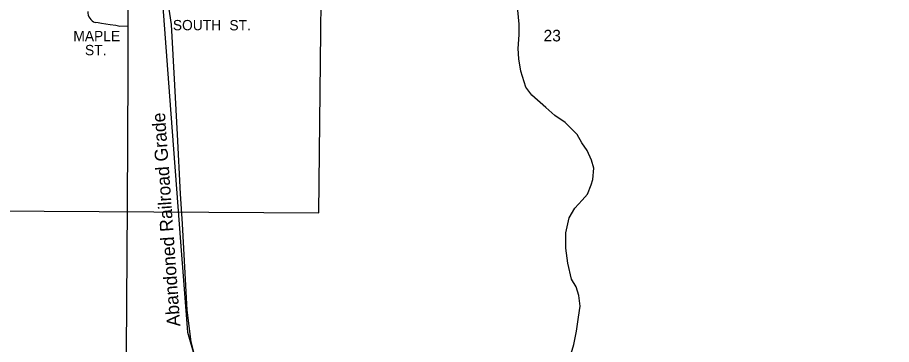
# Model space of a CAD drawing. Extents: x -18.23 to -13.35, y 92.55 to 96.49.
# Drawn here: x -16.418 to -15.291, y 93.722 to 94.144 of the extents above; entities that cross this region are included whole.
import ezdxf

# ---------------------------------------------------------------- set-up
doc = ezdxf.new("R2010")
doc.units = 0
for name, color, linetype in [('PL City City Limits and Fill', 7, 'Continuous'), ('PL City K Route', 7, 'Continuous'), ('PL City Local Rd Street Names', 7, 'Continuous'), ('PL City Local Roads', 7, 'Continuous'), ('PL City Railroads', 7, 'Continuous'), ('PL City Section Lines', 7, 'Continuous'), ('PL City Tributaries', 7, 'Continuous')]:
    doc.layers.add(name, color=color, linetype=linetype)

msp = doc.modelspace()

# ---------------------------------------------------------------- linework, layer by layer
at = {"layer": 'PL City City Limits and Fill'}
for points in [[(-16.029, 93.8917), (-16.0237, 94.3986), (-15.8099, 94.3999), (-15.8096, 94.3547), (-15.7766, 94.3531), (-15.7768, 94.393)], [(-16.5288, 94.1925), (-16.5258, 93.8947), (-16.029, 93.8917)]]:
    msp.add_lwpolyline(points, dxfattribs=at)
at = {"layer": 'PL City K Route'}
msp.add_lwpolyline([(-16.2833, 92.6531), (-16.2833, 92.663), (-16.2832, 92.6743), (-16.278, 93.4643), (-16.2776, 93.6506), (-16.2761, 93.9005), (-16.275, 94.0731), (-16.2751, 94.2781), (-16.2735, 94.4056), (-16.2727, 94.4706), (-16.2723, 94.5017), (-16.2722, 94.5256), (-16.2718, 94.5987), (-16.2708, 94.7647), (-16.2686, 95.1498), (-16.2655, 95.6763), (-16.2596, 96.4415)], dxfattribs=at)
at = {"layer": 'PL City Local Roads'}
msp.add_lwpolyline([(-16.275, 94.1326), (-16.2856, 94.1321), (-16.2909, 94.1332), (-16.2982, 94.134), (-16.3092, 94.1359), (-16.3139, 94.1366), (-16.3176, 94.1371)], dxfattribs=at)
msp.add_arc((-16.3128, 94.1504), 0.0141, 175.9738, 250.3202, dxfattribs=at)
at = {"layer": 'PL City Railroads'}
for points in [[(-16.2713, 94.3554), (-16.2578, 94.324), (-16.2488, 94.2882), (-16.2352, 94.23), (-16.2307, 94.1629), (-16.2216, 94.042), (-16.2077, 93.8541), (-16.1986, 93.7377), (-16.1896, 93.7063), (-16.1672, 93.6525), (-16.0908, 93.4779), (-16.046, 93.4108), (-15.9521, 93.2989), (-15.8445, 93.2049), (-15.7686, 93.1645), (-15.7015, 93.1331), (-15.6436, 93.1286), (-15.572, 93.124), (-15.5006, 93.1239), (-15.398, 93.1327), (-15.224, 93.1325)], [(-16.1892, 93.7066), (-16.1937, 93.7253), (-16.1989, 93.766), (-16.205, 93.8773), (-16.2075, 93.9161), (-16.2113, 93.9926), (-16.2148, 94.0564), (-16.219, 94.1348), (-16.2303, 94.2084), (-16.2377, 94.2398), (-16.2548, 94.3089)]]:
    msp.add_lwpolyline(points, dxfattribs=at)
at = {"layer": 'PL City Tributaries'}
msp.add_lwpolyline([(-15.7052, 93.7058), (-15.7004, 93.7216), (-15.6971, 93.7389), (-15.6944, 93.7568), (-15.6922, 93.7713), (-15.6938, 93.7851), (-15.6975, 93.7962), (-15.7033, 93.8058), (-15.708, 93.8266), (-15.7106, 93.8459), (-15.7106, 93.8659), (-15.7062, 93.8852), (-15.6993, 93.8976), (-15.6897, 93.9079), (-15.6827, 93.9155), (-15.6779, 93.9279), (-15.6758, 93.9348), (-15.6747, 93.9493), (-15.6778, 93.9597), (-15.6831, 93.9721), (-15.69, 93.9818), (-15.6963, 93.9928), (-15.7117, 94.0081), (-15.725, 94.0171), (-15.7366, 94.0275), (-15.7547, 94.0434), (-15.7621, 94.0538), (-15.7689, 94.0745), (-15.7715, 94.0904), (-15.772, 94.1035), (-15.7709, 94.1214), (-15.7708, 94.1352), (-15.7724, 94.1532)], dxfattribs=at)

# ---------------------------------------------------------------- texts
at = {"layer": 'PL City Local Rd Street Names'}
for s, rotation, p in [('SOUTH', 359.9925, (-16.2174, 94.1272)), ('ST.', 359.9853, (-16.1445, 94.127)), ('MAPLE', 359.9829, (-16.3457, 94.1131)), ('ST.', 359.989, (-16.3307, 94.095))]:
    msp.add_text(s, height=0.0133, rotation=rotation, dxfattribs=at).set_placement(p)
at = {"layer": 'PL City Railroads'}
msp.add_text('Abandoned Railroad Grade', height=0.017, rotation=94.1217, dxfattribs=at).set_placement((-16.2078, 93.7454))
at = {"layer": 'PL City Section Lines'}
msp.add_text('23', height=0.015, rotation=359.9319, dxfattribs=at).set_placement((-15.7394, 94.1128))

doc.saveas('drawing.dxf')
